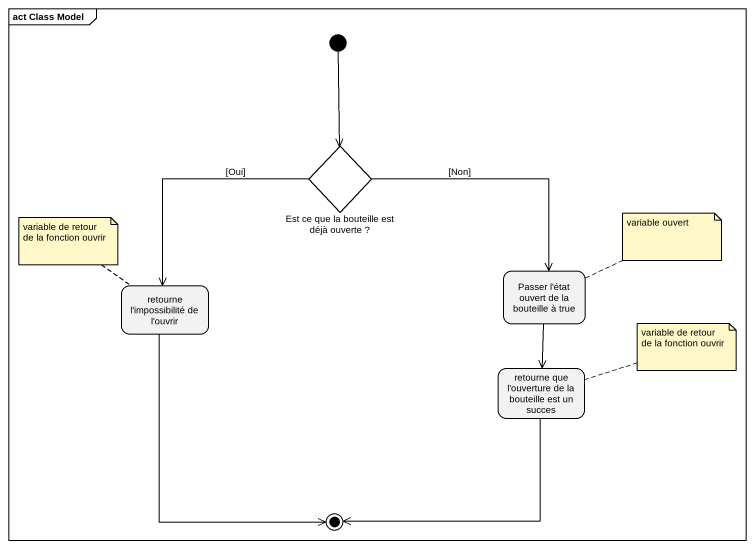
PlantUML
@startuml
mainframe act Class Model
hide empty description
state "Est ce que la bouteille est déjà ouverte ?" as Est_ce_que_la_bouteille_est <<choice>>
state "Passer l'état ouvert de la bouteille à true" as Passer_l_état_ouvert_de_la
state "retourne l'impossibilité de l'ouvrir" as retourne_l_impossibilité_de
state "retourne que l'ouverture de la bouteille est un succes" as retourne_que_l_ouverture_de
[*] --> Est_ce_que_la_bouteille_est
Est_ce_que_la_bouteille_est -right-> Passer_l_état_ouvert_de_la : [Non]
Est_ce_que_la_bouteille_est --> retourne_l_impossibilité_de : [Oui]
Passer_l_état_ouvert_de_la --> retourne_que_l_ouverture_de
retourne_l_impossibilité_de --> [*]
retourne_que_l_ouverture_de --> [*]
note top of retourne_l_impossibilité_de : variable de retour de la fonction ouvrir
note right of Passer_l_état_ouvert_de_la : variable ouvert
note right of retourne_que_l_ouverture_de : variable de retour de la fonction ouvrir
@enduml
